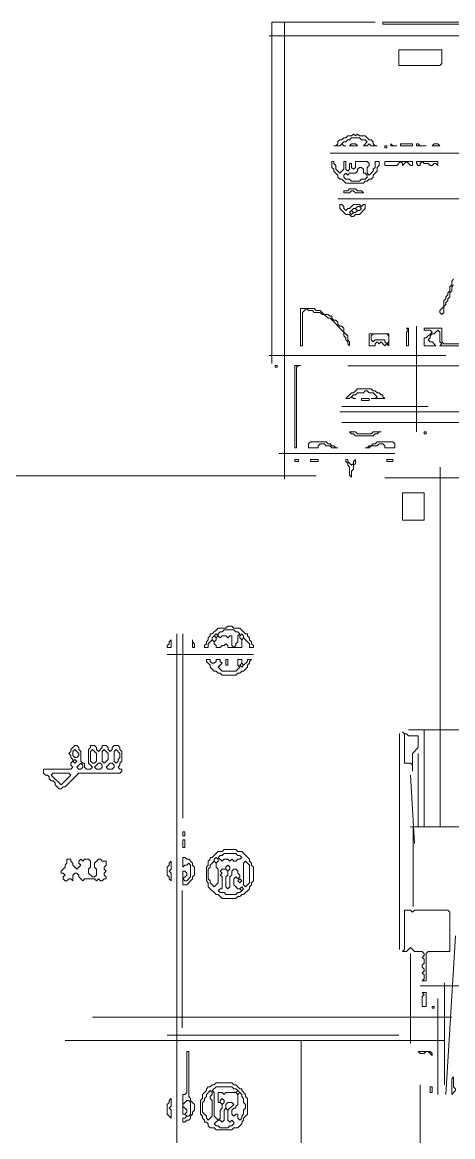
# Model space of a CAD drawing. Extents: x 12 to 2459, y 13 to 1740.
# Drawn here: x 523 to 742, y 760 to 1328 of the extents above; entities that cross this region are included whole.
import ezdxf

# ---------------------------------------------------------------- set-up
doc = ezdxf.new("R2010")
doc.units = 0
doc.layers.add('TRACE_STRAIGHT', color=5, linetype='Continuous', lineweight=0)
doc.layers.add('TRACE_TEXT_SYMBOL', color=6, linetype='Continuous', lineweight=0)

msp = doc.modelspace()

# ---------------------------------------------------------------- linework, layer by layer
at = {"layer": 'TRACE_STRAIGHT', "color": 5}
for p, q in [((650.3, 1328), (650.3, 1153.88)), ((650.3, 1328), (703, 1328)), ((656.76, 1328), (656.76, 1095)), ((649, 1321.12), (882, 1321.12)), ((680, 1261.25), (770, 1261.25)), ((684, 1238), (763, 1238)), ((724, 1173), (724, 1119)), ((649, 1158), (739, 1158)), ((689, 1152.74), (794, 1152.74)), ((686, 1132), (730, 1132)), ((685, 1129.24), (983, 1129.24)), ((686, 1123.92), (938.13, 1123.92)), ((654, 1108), (713, 1108)), ((736.09, 1101), (736.09, 917.5)), ((470.51, 1096.65), (673, 1096.65)), ((708, 1095.65), (896.88, 1095.65)), ((602, 1016), (602, 646)), ((605, 1016), (605, 922)), ((597, 1005.5), (641, 1005.5)), ((720, 967), (909, 967)), ((728, 967), (728, 917.5)), ((715.35, 965.13), (715.35, 855)), ((725, 955), (725, 917.5)), ((721, 944), (723, 909)), ((721, 917.5), (781.19, 917.5)), ((722.35, 917.63), (722.35, 877)), ((604.68, 885.13), (604.68, 815.12)), ((739, 781), (744, 862)), ((721, 853), (721, 807)), ((726, 836.5), (788, 836.5)), ((738.25, 838), (738.25, 786)), ((735, 830), (735, 781)), ((559, 820.44), (742, 820.44)), ((545, 808.53), (738.25, 808.53)), ((597, 811.25), (715, 811.25)), ((665.31, 808.53), (665.31, 720.13)), ((725.95, 786), (725.95, 650))]:
    msp.add_line(p, q, dxfattribs=at)
at = {"layer": 'TRACE_TEXT_SYMBOL', "color": 6}
for points in [[(707, 1328), (777, 1328), (777, 1327), (707, 1327)], [(715, 1314), (715, 1306), (736, 1306), (737, 1307), (737, 1314)], [(692, 1271), (691, 1270), (689, 1270), (688, 1269), (687, 1269), (686, 1268), (685, 1268), (684, 1267), (684, 1266), (683, 1265), (682, 1265), (685, 1265), (686, 1266), (687, 1265), (688, 1265), (687, 1265), (686, 1266), (687, 1267), (688, 1267), (689, 1268), (690, 1268), (691, 1269), (695, 1269), (696, 1268), (698, 1268), (699, 1267), (697, 1265), (699, 1265), (700, 1266), (701, 1265), (704, 1265), (703, 1265), (702, 1266), (702, 1267), (701, 1268), (700, 1268), (698, 1270), (695, 1270), (694, 1271), (693, 1270)], [(691, 1266), (690, 1265), (694, 1265), (693, 1266)], [(708, 1265), (709, 1265), (709, 1264), (708, 1264)], [(711, 1266), (711, 1265), (714, 1265), (712, 1265)], [(716, 1266), (716, 1265), (722, 1265), (722, 1266)], [(724, 1266), (724, 1265), (729, 1265), (726, 1265), (725, 1266)], [(733, 1266), (732, 1265), (736, 1265), (735, 1266)], [(681, 1257), (681, 1254), (682, 1253), (682, 1252), (684, 1250), (684, 1249), (685, 1248), (686, 1248), (688, 1246), (697, 1246), (698, 1247), (699, 1247), (700, 1248), (701, 1248), (702, 1249), (702, 1250), (704, 1252), (704, 1254), (705, 1255), (705, 1257), (703, 1257), (703, 1254), (702, 1253), (702, 1252), (700, 1250), (699, 1251), (699, 1254), (700, 1255), (700, 1256), (699, 1257), (693, 1257), (693, 1254), (692, 1253), (691, 1254), (691, 1256), (690, 1256), (690, 1253), (689, 1252), (688, 1253), (688, 1257), (687, 1257), (687, 1253), (685, 1251), (683, 1253), (683, 1255), (682, 1256), (682, 1257)], [(708, 1257), (708, 1255), (714, 1255), (716, 1257), (717, 1256), (717, 1255), (719, 1257), (721, 1255), (722, 1255), (722, 1257)], [(724, 1257), (724, 1256), (725, 1255), (726, 1255), (726, 1256), (727, 1257), (728, 1256), (730, 1256), (731, 1255), (732, 1255), (733, 1256), (734, 1256), (735, 1255), (735, 1257)], [(694, 1253), (695, 1254), (696, 1254), (697, 1253), (697, 1251), (698, 1251), (699, 1250), (699, 1249), (698, 1248), (696, 1248), (695, 1247), (691, 1247), (690, 1248), (688, 1248), (687, 1249), (687, 1250), (688, 1251), (689, 1250), (690, 1251), (693, 1251), (694, 1252)], [(690, 1243), (689, 1242), (687, 1242), (687, 1241), (690, 1241), (691, 1242), (692, 1242), (693, 1241), (697, 1241), (696, 1242), (694, 1242), (693, 1243)], [(685, 1235), (685, 1233), (688, 1230), (690, 1230), (691, 1229), (692, 1229), (693, 1230), (695, 1230), (698, 1233), (698, 1235), (697, 1235), (696, 1234), (695, 1235), (692, 1235), (690, 1233), (689, 1233), (688, 1232), (687, 1233), (687, 1234), (686, 1235)], [(693, 1233), (694, 1234), (695, 1234), (696, 1233), (695, 1232), (694, 1232)], [(690, 1231), (691, 1232), (692, 1231), (691, 1230)], [(691, 1232), (692, 1233), (693, 1233), (694, 1232), (693, 1231), (692, 1231)], [(665, 1182), (665, 1163), (666, 1163), (666, 1180), (668, 1182), (669, 1181), (671, 1181), (672, 1180), (675, 1180), (676, 1179), (677, 1179), (679, 1177), (680, 1177), (687, 1170), (687, 1168), (688, 1167), (688, 1166), (689, 1165), (689, 1164), (690, 1163), (690, 1165), (689, 1166), (689, 1168), (687, 1170), (687, 1172), (686, 1173), (685, 1173), (684, 1174), (684, 1175), (683, 1176), (682, 1176), (681, 1177), (681, 1178), (680, 1178), (679, 1179), (677, 1179), (675, 1181), (673, 1181), (672, 1182)], [(719, 1172), (720, 1171), (719, 1170), (719, 1163), (720, 1163), (720, 1172)], [(700, 1169), (700, 1163), (703, 1163), (703, 1164), (704, 1165), (705, 1164), (706, 1165), (708, 1163), (709, 1164), (710, 1163), (710, 1169)], [(701, 1168), (702, 1169), (709, 1169), (710, 1168), (710, 1165), (709, 1164), (708, 1165), (708, 1166), (703, 1166), (702, 1165), (701, 1166)], [(652, 1153), (653, 1153), (653, 1152), (652, 1152)], [(662, 1153), (662, 1111), (663, 1111), (663, 1152), (664, 1153), (665, 1153)], [(694, 1141), (692, 1139), (691, 1139), (688, 1136), (690, 1136), (691, 1137), (692, 1136), (693, 1136), (692, 1136), (691, 1137), (692, 1138), (693, 1138), (694, 1139), (697, 1139), (698, 1140), (699, 1140), (700, 1139), (702, 1139), (704, 1137), (703, 1136), (701, 1136), (708, 1136), (707, 1137), (707, 1138), (706, 1138), (705, 1139), (704, 1139), (703, 1140), (702, 1140), (701, 1141)], [(696, 1136), (700, 1136), (700, 1135), (696, 1135)], [(690, 1119), (691, 1118), (692, 1118), (693, 1117), (702, 1117), (703, 1118), (704, 1118), (705, 1119), (706, 1119), (702, 1119), (701, 1118), (694, 1118), (693, 1119)], [(728, 1119), (729, 1119), (729, 1118), (728, 1118)], [(670, 1114), (669, 1113), (669, 1111), (674, 1111), (674, 1112), (675, 1113), (677, 1113), (678, 1112), (680, 1112), (681, 1111), (684, 1111), (683, 1111), (682, 1112), (681, 1112), (680, 1113), (679, 1113), (678, 1114)], [(704, 1114), (703, 1113), (702, 1113), (701, 1112), (700, 1112), (699, 1111), (698, 1111), (700, 1111), (701, 1112), (704, 1112), (705, 1113), (707, 1113), (708, 1112), (708, 1111), (713, 1111), (713, 1113), (712, 1114)], [(662, 1105), (664, 1105), (664, 1104), (662, 1104)], [(670, 1105), (674, 1105), (674, 1104), (670, 1104)], [(688, 1105), (688, 1104), (689, 1103), (689, 1102), (690, 1101), (690, 1097), (691, 1096), (691, 1099), (692, 1100), (692, 1102), (693, 1103), (693, 1105), (692, 1104), (692, 1103), (691, 1102), (689, 1104), (689, 1105)], [(709, 1105), (709, 1104), (712, 1104), (712, 1105)], [(717, 1088), (717, 1074), (728, 1074), (728, 1088)], [(628, 1020), (627, 1019), (623, 1019), (620, 1016), (619, 1016), (619, 1015), (618, 1014), (618, 1013), (617, 1012), (617, 1011), (616, 1010), (616, 1009), (618, 1009), (618, 1011), (620, 1013), (621, 1012), (621, 1011), (622, 1010), (622, 1009), (624, 1009), (625, 1010), (626, 1010), (627, 1011), (628, 1010), (628, 1009), (635, 1009), (635, 1013), (636, 1014), (639, 1011), (639, 1009), (641, 1009), (641, 1010), (640, 1011), (640, 1012), (639, 1013), (639, 1014), (638, 1015), (638, 1016), (637, 1016), (634, 1019), (631, 1019), (630, 1020)], [(625, 1017), (626, 1018), (631, 1018), (632, 1017), (633, 1017), (634, 1016), (633, 1015), (633, 1012), (632, 1011), (632, 1010), (631, 1009), (630, 1010), (630, 1015), (629, 1015), (628, 1014), (627, 1015), (625, 1015), (624, 1014), (623, 1015), (623, 1016), (624, 1017)], [(599, 1013), (598, 1012), (598, 1011), (597, 1010), (597, 1009), (599, 1009)], [(610, 1013), (610, 1009), (611, 1009), (611, 1011), (610, 1012)], [(620, 1014), (621, 1015), (622, 1014), (622, 1013), (621, 1012), (620, 1013)], [(621, 1015), (622, 1016), (623, 1015), (622, 1014)], [(634, 1015), (635, 1016), (636, 1015), (636, 1014), (635, 1013), (634, 1014)], [(617, 1003), (617, 1002), (619, 1000), (619, 999), (621, 997), (622, 997), (623, 996), (624, 996), (625, 995), (632, 995), (633, 996), (634, 996), (635, 997), (636, 997), (638, 999), (638, 1000), (639, 1001), (639, 1002), (640, 1003), (638, 1003), (638, 1002), (636, 1000), (635, 1001), (635, 1003), (633, 1003), (633, 1000), (634, 999), (632, 997), (625, 997), (623, 999), (625, 1001), (624, 1002), (624, 1003), (622, 1003), (622, 1002), (621, 1001), (620, 1001), (619, 1002), (619, 1003)], [(627, 1003), (627, 1000), (628, 1000), (628, 1003)], [(634, 1000), (635, 1001), (636, 1000), (635, 999)], [(717, 966), (718, 965), (718, 950), (721, 950), (722, 949), (722, 946), (722, 955), (725, 958), (725, 964), (720, 964), (719, 965), (718, 965)], [(549, 956), (550, 957), (552, 955), (552, 954), (551, 953), (550, 953), (549, 954)], [(558, 956), (559, 957), (561, 955), (561, 951), (560, 950), (559, 950), (558, 951)], [(564, 956), (565, 957), (567, 955), (567, 952), (565, 950), (564, 951)], [(570, 956), (571, 957), (573, 955), (573, 953), (572, 952), (572, 951), (571, 950), (570, 951)], [(549, 951), (550, 952), (551, 951), (550, 950)], [(553, 950), (554, 949), (554, 948), (553, 947), (552, 947), (551, 948)], [(562, 950), (563, 950), (564, 949), (564, 948), (563, 947), (561, 947), (560, 948)], [(568, 950), (569, 950), (570, 949), (570, 948), (569, 947), (567, 947), (566, 948)], [(538, 944), (539, 945), (547, 945), (548, 944), (543, 939)], [(605, 915), (606, 915), (606, 913), (605, 913)], [(605, 911), (606, 911), (606, 907), (605, 907)], [(626, 906), (625, 905), (623, 905), (620, 902), (619, 902), (619, 901), (618, 900), (618, 898), (617, 897), (617, 890), (618, 889), (618, 887), (622, 883), (623, 883), (625, 881), (632, 881), (633, 882), (634, 882), (635, 883), (636, 883), (639, 886), (639, 887), (640, 888), (640, 889), (641, 890), (641, 897), (640, 898), (640, 899), (639, 900), (639, 901), (635, 905), (633, 905), (632, 906)], [(625, 903), (626, 904), (632, 904), (633, 903), (634, 903), (635, 902), (634, 901), (633, 901), (632, 900), (631, 900), (630, 901), (629, 900), (628, 901), (626, 901), (625, 900), (623, 902), (624, 903)], [(546, 901), (546, 899), (545, 898), (545, 897), (543, 895), (543, 894), (544, 894), (545, 893), (544, 892), (544, 891), (545, 890), (546, 890), (547, 891), (548, 891), (549, 890), (549, 893), (550, 894), (551, 894), (552, 893), (552, 892), (554, 890), (555, 891), (560, 891), (561, 890), (562, 891), (563, 890), (564, 890), (565, 891), (566, 891), (566, 892), (565, 893), (565, 894), (566, 895), (565, 896), (565, 897), (566, 898), (566, 900), (564, 900), (563, 901), (562, 901), (560, 899), (560, 897), (561, 896), (561, 893), (560, 892), (559, 892), (557, 894), (557, 896), (558, 897), (558, 900), (557, 901), (555, 901), (554, 900), (553, 901), (552, 900), (552, 899), (553, 898), (551, 896), (549, 898), (549, 899), (548, 900), (548, 901)], [(599, 900), (598, 899), (598, 898), (597, 897), (597, 893), (598, 892), (598, 891), (599, 890), (599, 894), (598, 895), (599, 896)], [(605, 902), (605, 897), (606, 898), (607, 898), (608, 899), (609, 898), (609, 892), (607, 890), (606, 890), (605, 891), (607, 893), (607, 894), (606, 895), (605, 895), (605, 888), (607, 888), (610, 891), (610, 892), (611, 893), (611, 897), (610, 898), (610, 899), (608, 901), (607, 901), (606, 902)], [(621, 900), (622, 899), (622, 897), (623, 896), (623, 889), (621, 887), (619, 889), (619, 890), (618, 891), (618, 896), (619, 897), (619, 898)], [(621, 901), (622, 902), (623, 901), (623, 900), (622, 899), (621, 900)], [(636, 899), (637, 900), (639, 898), (639, 889), (637, 887), (636, 888)], [(624, 895), (625, 896), (627, 896), (628, 895), (628, 893), (627, 892), (627, 887), (628, 886), (629, 887), (629, 892), (630, 893), (630, 895), (631, 896), (632, 896), (633, 895), (633, 894), (634, 893), (634, 892), (633, 891), (632, 892), (631, 891), (631, 888), (633, 886), (634, 886), (635, 885), (634, 884), (633, 884), (632, 883), (627, 883), (626, 884), (624, 884), (623, 885), (624, 886), (625, 886), (625, 892), (624, 893), (625, 894)], [(627, 897), (628, 898), (629, 897), (629, 896), (628, 895), (627, 896)], [(633, 890), (634, 891), (635, 890), (634, 889)], [(634, 886), (635, 887), (636, 886), (635, 885)], [(718, 875), (718, 855), (717, 854), (719, 854), (721, 856), (723, 854), (727, 854), (728, 853), (728, 852), (727, 851), (728, 850), (728, 848), (727, 847), (727, 846), (728, 845), (728, 844), (727, 843), (728, 842), (728, 840), (727, 839), (729, 839), (729, 853), (730, 854), (741, 854), (741, 874), (740, 875), (723, 875), (722, 874), (721, 875)], [(727, 833), (728, 832), (727, 831), (727, 826), (729, 826), (729, 833)], [(732, 826), (733, 826), (733, 825), (732, 825)], [(607, 803), (607, 782), (606, 781), (605, 781), (605, 771), (606, 771), (607, 770), (606, 769), (605, 769), (605, 767), (606, 767), (607, 768), (608, 768), (609, 769), (609, 770), (610, 771), (610, 772), (611, 773), (611, 776), (609, 778), (609, 779), (608, 780), (608, 803)], [(725, 803), (726, 802), (728, 802), (729, 803), (730, 803), (732, 801), (732, 802), (731, 803)], [(622, 787), (621, 786), (620, 786), (619, 785), (618, 785), (617, 784), (617, 783), (615, 781), (615, 779), (614, 778), (614, 771), (615, 770), (615, 769), (616, 768), (616, 767), (617, 767), (618, 766), (618, 765), (619, 764), (621, 764), (622, 763), (630, 763), (631, 764), (633, 764), (635, 766), (635, 767), (636, 768), (636, 769), (638, 771), (638, 779), (637, 780), (637, 781), (635, 783), (635, 784), (634, 784), (632, 786), (631, 786), (630, 787)], [(622, 785), (630, 785), (631, 784), (632, 784), (633, 783), (632, 782), (627, 782), (626, 781), (625, 782), (623, 782), (623, 777), (624, 777), (625, 776), (625, 774), (624, 773), (624, 769), (623, 768), (621, 770), (621, 782), (620, 783)], [(731, 785), (731, 782), (732, 782), (732, 785)], [(743, 790), (742, 789), (742, 781), (744, 783), (744, 784), (743, 785)], [(599, 779), (598, 778), (598, 777), (597, 776), (597, 771), (599, 769), (599, 773), (598, 774), (599, 775)], [(619, 783), (620, 782), (620, 781), (619, 780), (619, 779), (620, 778), (620, 770), (618, 768), (617, 769), (617, 770), (615, 772), (615, 777), (616, 778), (616, 779), (617, 780), (617, 781)], [(624, 778), (625, 779), (626, 778), (626, 777), (625, 776), (624, 777)], [(633, 781), (634, 782), (635, 781), (635, 780), (636, 779), (636, 777), (637, 776), (637, 774), (636, 773), (636, 771), (635, 770), (635, 769), (634, 768), (633, 769), (633, 771), (632, 771), (631, 770), (630, 771), (630, 773), (631, 774), (632, 774), (632, 775), (633, 776)], [(632, 782), (633, 783), (634, 782), (633, 781)], [(607, 778), (608, 778), (609, 777), (609, 771), (608, 770), (607, 770), (606, 771), (607, 772), (607, 773), (605, 775), (605, 776)], [(626, 773), (627, 774), (628, 773), (628, 768), (629, 767), (630, 768), (631, 767), (631, 766), (630, 765), (629, 765), (628, 764), (624, 764), (623, 765), (622, 765), (621, 766), (623, 768), (624, 768), (625, 767), (626, 768)], [(627, 776), (628, 777), (630, 777), (631, 776), (628, 773), (627, 774)]]:
    msp.add_lwpolyline(points, close=True, dxfattribs=at)
for points in [[(743, 1197), (742, 1196), (742, 1194), (741, 1193), (741, 1191), (740, 1190), (740, 1189), (739, 1188), (739, 1187), (738, 1186), (738, 1183), (736, 1181), (736, 1180), (737, 1179), (738, 1180), (738, 1183), (739, 1184), (739, 1185), (740, 1186), (740, 1187), (741, 1188), (741, 1190), (742, 1191), (742, 1193), (743, 1194)], [(746, 1164), (738, 1164), (737, 1165), (737, 1172), (728, 1172), (728, 1171), (731, 1171), (732, 1170), (729, 1167), (728, 1167), (728, 1163), (734, 1163), (732, 1165), (731, 1165), (730, 1166), (731, 1167), (731, 1168), (732, 1169), (733, 1169), (735, 1171), (736, 1170), (736, 1165), (737, 1164), (736, 1163), (768, 1163)], [(550, 959), (548, 957), (548, 956), (547, 955), (548, 954), (548, 953), (549, 952), (549, 951), (548, 950), (548, 949), (549, 948), (548, 947), (534, 947), (534, 945), (535, 944), (536, 944), (537, 943), (537, 942), (538, 941), (539, 941), (540, 940), (540, 939), (542, 937), (543, 937), (544, 938), (545, 938), (552, 945), (573, 945), (574, 946), (574, 947), (573, 947), (572, 948), (573, 949), (573, 950), (574, 951), (574, 956), (573, 957), (573, 958), (572, 959), (570, 959), (569, 958), (569, 957), (568, 956), (567, 957), (567, 958), (566, 959), (564, 959), (564, 958), (562, 956), (561, 957), (561, 958), (560, 959), (558, 959), (558, 958), (557, 957), (557, 950), (559, 948), (558, 947), (556, 947), (555, 948), (555, 950), (554, 950), (553, 951), (553, 956)], [(553, 956), (552, 957), (552, 958), (551, 959), (550, 959)]]:
    msp.add_lwpolyline(points, dxfattribs=at)

doc.saveas('drawing.dxf')
